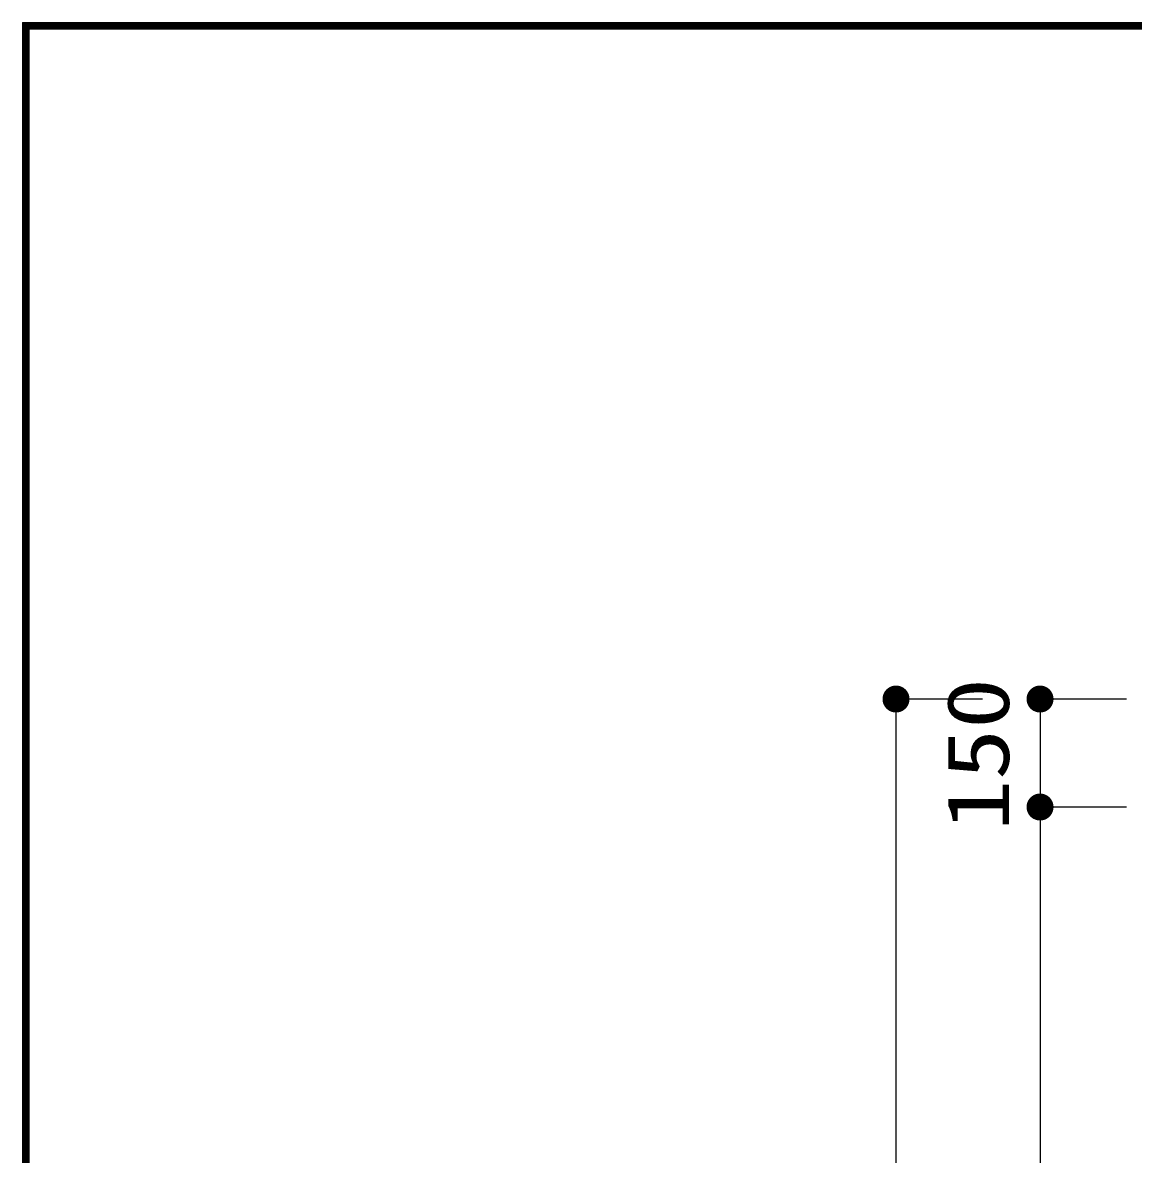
# Model space of a CAD drawing. Units: millimetres, scale not verified. Extents: x -8093 to 8093, y -5792 to 5792.
# Drawn here: x -8093 to -6551, y 4221 to 5792 of the extents above; entities that cross this region are included whole.
import ezdxf
from ezdxf.enums import TextEntityAlignment as Align

# ---------------------------------------------------------------- set-up
doc = ezdxf.new("R2010")
doc.units = ezdxf.units.MM
doc.header["$LTSCALE"] = 30
doc.layers.add('0-0_Axis_waku', color=7, linetype='Continuous', lineweight=25)
doc.layers.add('0-4_00クル-フ-6寸法', color=132, linetype='Continuous', lineweight=25)
doc.styles.add('ＭＳ ゴシック', font='')
doc.styles.get('ＭＳ ゴシック').set_extended_font_data('MS Gothic')

msp = doc.modelspace()

# ---------------------------------------------------------------- linework, layer by layer
at = {"layer": '0-0_Axis_waku'}
for p, q in [((-8093.4, 5792.4), (8093.4, 5792.4)), ((-8093.4, 5792.4), (-8093.4, -5792.4)), ((-8092.8, 5791.8), (8092.8, 5791.8)), ((-8092.8, 5791.8), (-8092.8, -5791.8)), ((-8092.2, 5791.2), (8092.2, 5791.2)), ((-8092.2, 5791.2), (-8092.2, -5791.2)), ((-8091.6, 5790.6), (8091.6, 5790.6)), ((-8091.6, 5790.6), (-8091.6, -5790.6)), ((-8091, 5790), (8091, 5790)), ((-8091, 5790), (-8091, -5790)), ((-8090.4, 5789.4), (8090.4, 5789.4)), ((-8090.4, 5789.4), (-8090.4, -5789.4)), ((-8089.8, 5788.8), (8089.8, 5788.8)), ((-8089.8, 5788.8), (-8089.8, -5788.8)), ((-8089.2, 5788.2), (8089.2, 5788.2)), ((-8089.2, 5788.2), (-8089.2, -5788.2)), ((-8088.6, 5787.6), (8088.6, 5787.6)), ((-8088.6, 5787.6), (-8088.6, -5787.6)), ((-8088, 5787), (8088, 5787)), ((-8088, 5787), (-8088, -5787)), ((-8087.4, 5786.4), (8087.4, 5786.4)), ((-8087.4, 5786.4), (-8087.4, -5786.4)), ((-8086.8, 5785.8), (8086.8, 5785.8)), ((-8086.8, 5785.8), (-8086.8, -5785.8)), ((-8086.2, 5785.2), (8086.2, 5785.2)), ((-8086.2, 5785.2), (-8086.2, -5785.2)), ((-8085.6, 5784.6), (8085.6, 5784.6)), ((-8085.6, 5784.6), (-8085.6, -5784.6)), ((-8085, 5784), (8085, 5784)), ((-8085, 5784), (-8085, -5784))]:
    msp.add_line(p, q, dxfattribs=at)
at = {"layer": '0-4_00クル-フ-6寸法', "color": 4}
for p, q in [((-6760.6, 4852.94), (-6880.6, 4852.94)), ((-6880.6, 2932.94), (-6880.6, 4852.94)), ((-6560.6, 4852.94), (-6680.6, 4852.94)), ((-6680.6, 4852.94), (-6680.6, 4702.94)), ((-6560.6, 4702.94), (-6680.6, 4702.94)), ((-6560.6, 4702.94), (-6680.6, 4702.94)), ((-6680.6, 4702.94), (-6680.6, 3082.94))]:
    msp.add_line(p, q, dxfattribs=at)
at = {"layer": '0-4_00クル-フ-6寸法'}
for points in [[(-6880.6, 4852.94), (-6899.01, 4856.46), (-6898.43, 4858.74)], [(-6880.6, 4852.94), (-6898.43, 4858.74), (-6897.56, 4860.93)], [(-6880.6, 4852.94), (-6897.56, 4860.93), (-6896.43, 4862.99)], [(-6880.6, 4852.94), (-6896.43, 4862.99), (-6895.04, 4864.89)], [(-6880.6, 4852.94), (-6895.04, 4864.89), (-6893.43, 4866.61)], [(-6880.6, 4852.94), (-6893.43, 4866.61), (-6891.62, 4868.11)], [(-6880.6, 4852.94), (-6891.62, 4868.11), (-6889.63, 4869.37)], [(-6880.6, 4852.94), (-6889.63, 4869.37), (-6887.5, 4870.38)], [(-6880.6, 4852.94), (-6887.5, 4870.38), (-6885.26, 4871.1)], [(-6880.6, 4852.94), (-6885.26, 4871.1), (-6882.95, 4871.55)], [(-6880.6, 4852.94), (-6882.95, 4871.55), (-6880.6, 4871.69)], [(-6880.6, 4852.94), (-6880.6, 4871.69), (-6878.25, 4871.55)], [(-6880.6, 4852.94), (-6878.25, 4871.55), (-6875.93, 4871.1)], [(-6880.6, 4852.94), (-6875.93, 4871.1), (-6873.69, 4870.38)], [(-6880.6, 4852.94), (-6873.69, 4870.38), (-6871.56, 4869.37)], [(-6880.6, 4852.94), (-6871.56, 4869.37), (-6869.57, 4868.11)], [(-6880.6, 4852.94), (-6869.57, 4868.11), (-6867.76, 4866.61)], [(-6880.6, 4852.94), (-6867.76, 4866.61), (-6866.15, 4864.89)], [(-6880.6, 4852.94), (-6866.15, 4864.89), (-6864.76, 4862.99)], [(-6880.6, 4852.94), (-6864.76, 4862.99), (-6863.63, 4860.93)], [(-6880.6, 4852.94), (-6863.63, 4860.93), (-6862.76, 4858.74)], [(-6880.6, 4852.94), (-6862.76, 4858.74), (-6862.18, 4856.46)], [(-6680.6, 4852.94), (-6699.01, 4856.46), (-6698.43, 4858.74)], [(-6680.6, 4852.94), (-6698.43, 4858.74), (-6697.56, 4860.93)], [(-6680.6, 4852.94), (-6697.56, 4860.93), (-6696.43, 4862.99)], [(-6680.6, 4852.94), (-6696.43, 4862.99), (-6695.04, 4864.89)], [(-6680.6, 4852.94), (-6695.04, 4864.89), (-6693.43, 4866.61)], [(-6680.6, 4852.94), (-6693.43, 4866.61), (-6691.62, 4868.11)], [(-6680.6, 4852.94), (-6691.62, 4868.11), (-6689.63, 4869.37)], [(-6680.6, 4852.94), (-6689.63, 4869.37), (-6687.5, 4870.38)], [(-6680.6, 4852.94), (-6687.5, 4870.38), (-6685.26, 4871.1)], [(-6680.6, 4852.94), (-6685.26, 4871.1), (-6682.95, 4871.55)], [(-6680.6, 4852.94), (-6682.95, 4871.55), (-6680.6, 4871.69)], [(-6680.6, 4852.94), (-6680.6, 4871.69), (-6678.25, 4871.55)], [(-6680.6, 4852.94), (-6678.25, 4871.55), (-6675.93, 4871.1)], [(-6680.6, 4852.94), (-6675.93, 4871.1), (-6673.69, 4870.38)], [(-6680.6, 4852.94), (-6673.69, 4870.38), (-6671.56, 4869.37)], [(-6680.6, 4852.94), (-6671.56, 4869.37), (-6669.57, 4868.11)], [(-6680.6, 4852.94), (-6669.57, 4868.11), (-6667.76, 4866.61)], [(-6680.6, 4852.94), (-6667.76, 4866.61), (-6666.15, 4864.89)], [(-6680.6, 4852.94), (-6666.15, 4864.89), (-6664.76, 4862.99)], [(-6680.6, 4852.94), (-6664.76, 4862.99), (-6663.63, 4860.93)], [(-6680.6, 4852.94), (-6663.63, 4860.93), (-6662.76, 4858.74)], [(-6680.6, 4852.94), (-6662.76, 4858.74), (-6662.18, 4856.46)], [(-6880.6, 4852.94), (-6899.31, 4854.12), (-6899.01, 4856.46)], [(-6880.6, 4852.94), (-6899.31, 4851.77), (-6899.31, 4854.12)], [(-6880.6, 4852.94), (-6899.01, 4849.43), (-6899.31, 4851.77)], [(-6880.6, 4852.94), (-6898.43, 4847.15), (-6899.01, 4849.43)], [(-6880.6, 4852.94), (-6897.56, 4844.96), (-6898.43, 4847.15)], [(-6880.6, 4852.94), (-6896.43, 4842.9), (-6897.56, 4844.96)], [(-6880.6, 4852.94), (-6895.04, 4840.99), (-6896.43, 4842.9)], [(-6880.6, 4852.94), (-6893.43, 4839.28), (-6895.04, 4840.99)], [(-6880.6, 4852.94), (-6891.62, 4837.77), (-6893.43, 4839.28)], [(-6880.6, 4852.94), (-6889.63, 4836.51), (-6891.62, 4837.77)], [(-6880.6, 4852.94), (-6887.5, 4835.51), (-6889.63, 4836.51)], [(-6880.6, 4852.94), (-6885.26, 4834.78), (-6887.5, 4835.51)], [(-6880.6, 4852.94), (-6882.95, 4834.34), (-6885.26, 4834.78)], [(-6880.6, 4852.94), (-6880.6, 4834.19), (-6882.95, 4834.34)], [(-6880.6, 4852.94), (-6862.18, 4856.46), (-6861.88, 4854.12)], [(-6880.6, 4852.94), (-6861.88, 4854.12), (-6861.88, 4851.77)], [(-6880.6, 4852.94), (-6878.25, 4834.34), (-6880.6, 4834.19)], [(-6880.6, 4852.94), (-6875.93, 4834.78), (-6878.25, 4834.34)], [(-6880.6, 4852.94), (-6873.69, 4835.51), (-6875.93, 4834.78)], [(-6880.6, 4852.94), (-6871.56, 4836.51), (-6873.69, 4835.51)], [(-6880.6, 4852.94), (-6869.57, 4837.77), (-6871.56, 4836.51)], [(-6880.6, 4852.94), (-6867.76, 4839.28), (-6869.57, 4837.77)], [(-6880.6, 4852.94), (-6866.15, 4840.99), (-6867.76, 4839.28)], [(-6880.6, 4852.94), (-6864.76, 4842.9), (-6866.15, 4840.99)], [(-6880.6, 4852.94), (-6863.63, 4844.96), (-6864.76, 4842.9)], [(-6880.6, 4852.94), (-6862.76, 4847.15), (-6863.63, 4844.96)], [(-6880.6, 4852.94), (-6862.18, 4849.43), (-6862.76, 4847.15)], [(-6880.6, 4852.94), (-6861.88, 4851.77), (-6862.18, 4849.43)], [(-6680.6, 4852.94), (-6699.31, 4854.12), (-6699.01, 4856.46)], [(-6680.6, 4852.94), (-6699.31, 4851.77), (-6699.31, 4854.12)], [(-6680.6, 4852.94), (-6699.01, 4849.43), (-6699.31, 4851.77)], [(-6680.6, 4852.94), (-6698.43, 4847.15), (-6699.01, 4849.43)], [(-6680.6, 4852.94), (-6697.56, 4844.96), (-6698.43, 4847.15)], [(-6680.6, 4852.94), (-6696.43, 4842.9), (-6697.56, 4844.96)], [(-6680.6, 4852.94), (-6695.04, 4840.99), (-6696.43, 4842.9)], [(-6680.6, 4852.94), (-6693.43, 4839.28), (-6695.04, 4840.99)], [(-6680.6, 4852.94), (-6691.62, 4837.77), (-6693.43, 4839.28)], [(-6680.6, 4852.94), (-6689.63, 4836.51), (-6691.62, 4837.77)], [(-6680.6, 4852.94), (-6687.5, 4835.51), (-6689.63, 4836.51)], [(-6680.6, 4852.94), (-6685.26, 4834.78), (-6687.5, 4835.51)], [(-6680.6, 4852.94), (-6682.95, 4834.34), (-6685.26, 4834.78)], [(-6680.6, 4852.94), (-6680.6, 4834.19), (-6682.95, 4834.34)], [(-6680.6, 4852.94), (-6662.18, 4856.46), (-6661.88, 4854.12)], [(-6680.6, 4852.94), (-6661.88, 4854.12), (-6661.88, 4851.77)], [(-6680.6, 4852.94), (-6678.25, 4834.34), (-6680.6, 4834.19)], [(-6680.6, 4852.94), (-6675.93, 4834.78), (-6678.25, 4834.34)], [(-6680.6, 4852.94), (-6673.69, 4835.51), (-6675.93, 4834.78)], [(-6680.6, 4852.94), (-6671.56, 4836.51), (-6673.69, 4835.51)], [(-6680.6, 4852.94), (-6669.57, 4837.77), (-6671.56, 4836.51)], [(-6680.6, 4852.94), (-6667.76, 4839.28), (-6669.57, 4837.77)], [(-6680.6, 4852.94), (-6666.15, 4840.99), (-6667.76, 4839.28)], [(-6680.6, 4852.94), (-6664.76, 4842.9), (-6666.15, 4840.99)], [(-6680.6, 4852.94), (-6663.63, 4844.96), (-6664.76, 4842.9)], [(-6680.6, 4852.94), (-6662.76, 4847.15), (-6663.63, 4844.96)], [(-6680.6, 4852.94), (-6662.18, 4849.43), (-6662.76, 4847.15)], [(-6680.6, 4852.94), (-6661.88, 4851.77), (-6662.18, 4849.43)], [(-6680.6, 4702.94), (-6695.04, 4714.89), (-6693.43, 4716.61)], [(-6680.6, 4702.94), (-6695.04, 4714.89), (-6693.43, 4716.61)], [(-6680.6, 4702.94), (-6693.43, 4716.61), (-6691.62, 4718.11)], [(-6680.6, 4702.94), (-6693.43, 4716.61), (-6691.62, 4718.11)], [(-6680.6, 4702.94), (-6691.62, 4718.11), (-6689.63, 4719.37)], [(-6680.6, 4702.94), (-6691.62, 4718.11), (-6689.63, 4719.37)], [(-6680.6, 4702.94), (-6689.63, 4719.37), (-6687.5, 4720.38)], [(-6680.6, 4702.94), (-6689.63, 4719.37), (-6687.5, 4720.38)], [(-6680.6, 4702.94), (-6687.5, 4720.38), (-6685.26, 4721.1)], [(-6680.6, 4702.94), (-6687.5, 4720.38), (-6685.26, 4721.1)], [(-6680.6, 4702.94), (-6685.26, 4721.1), (-6682.95, 4721.55)], [(-6680.6, 4702.94), (-6685.26, 4721.1), (-6682.95, 4721.55)], [(-6680.6, 4702.94), (-6682.95, 4721.55), (-6680.6, 4721.69)], [(-6680.6, 4702.94), (-6682.95, 4721.55), (-6680.6, 4721.69)], [(-6680.6, 4702.94), (-6680.6, 4721.69), (-6678.25, 4721.55)], [(-6680.6, 4702.94), (-6680.6, 4721.69), (-6678.25, 4721.55)], [(-6680.6, 4702.94), (-6678.25, 4721.55), (-6675.93, 4721.1)], [(-6680.6, 4702.94), (-6678.25, 4721.55), (-6675.93, 4721.1)], [(-6680.6, 4702.94), (-6675.93, 4721.1), (-6673.69, 4720.38)], [(-6680.6, 4702.94), (-6675.93, 4721.1), (-6673.69, 4720.38)], [(-6680.6, 4702.94), (-6673.69, 4720.38), (-6671.56, 4719.37)], [(-6680.6, 4702.94), (-6673.69, 4720.38), (-6671.56, 4719.37)], [(-6680.6, 4702.94), (-6671.56, 4719.37), (-6669.57, 4718.11)], [(-6680.6, 4702.94), (-6671.56, 4719.37), (-6669.57, 4718.11)], [(-6680.6, 4702.94), (-6669.57, 4718.11), (-6667.76, 4716.61)], [(-6680.6, 4702.94), (-6669.57, 4718.11), (-6667.76, 4716.61)], [(-6680.6, 4702.94), (-6667.76, 4716.61), (-6666.15, 4714.89)], [(-6680.6, 4702.94), (-6667.76, 4716.61), (-6666.15, 4714.89)], [(-6680.6, 4702.94), (-6699.31, 4704.12), (-6699.01, 4706.46)], [(-6680.6, 4702.94), (-6699.31, 4704.12), (-6699.01, 4706.46)], [(-6680.6, 4702.94), (-6699.31, 4701.77), (-6699.31, 4704.12)], [(-6680.6, 4702.94), (-6699.31, 4701.77), (-6699.31, 4704.12)], [(-6680.6, 4702.94), (-6699.01, 4699.43), (-6699.31, 4701.77)], [(-6680.6, 4702.94), (-6699.01, 4699.43), (-6699.31, 4701.77)], [(-6680.6, 4702.94), (-6699.01, 4706.46), (-6698.43, 4708.74)], [(-6680.6, 4702.94), (-6699.01, 4706.46), (-6698.43, 4708.74)], [(-6680.6, 4702.94), (-6698.43, 4697.15), (-6699.01, 4699.43)], [(-6680.6, 4702.94), (-6698.43, 4697.15), (-6699.01, 4699.43)], [(-6680.6, 4702.94), (-6698.43, 4708.74), (-6697.56, 4710.93)], [(-6680.6, 4702.94), (-6698.43, 4708.74), (-6697.56, 4710.93)], [(-6680.6, 4702.94), (-6697.56, 4694.96), (-6698.43, 4697.15)], [(-6680.6, 4702.94), (-6697.56, 4694.96), (-6698.43, 4697.15)], [(-6680.6, 4702.94), (-6697.56, 4710.93), (-6696.43, 4712.99)], [(-6680.6, 4702.94), (-6697.56, 4710.93), (-6696.43, 4712.99)], [(-6680.6, 4702.94), (-6696.43, 4692.9), (-6697.56, 4694.96)], [(-6680.6, 4702.94), (-6696.43, 4692.9), (-6697.56, 4694.96)], [(-6680.6, 4702.94), (-6696.43, 4712.99), (-6695.04, 4714.89)], [(-6680.6, 4702.94), (-6696.43, 4712.99), (-6695.04, 4714.89)], [(-6680.6, 4702.94), (-6695.04, 4690.99), (-6696.43, 4692.9)], [(-6680.6, 4702.94), (-6695.04, 4690.99), (-6696.43, 4692.9)], [(-6680.6, 4702.94), (-6693.43, 4689.28), (-6695.04, 4690.99)], [(-6680.6, 4702.94), (-6693.43, 4689.28), (-6695.04, 4690.99)], [(-6680.6, 4702.94), (-6691.62, 4687.77), (-6693.43, 4689.28)], [(-6680.6, 4702.94), (-6691.62, 4687.77), (-6693.43, 4689.28)], [(-6680.6, 4702.94), (-6689.63, 4686.51), (-6691.62, 4687.77)], [(-6680.6, 4702.94), (-6689.63, 4686.51), (-6691.62, 4687.77)], [(-6680.6, 4702.94), (-6687.5, 4685.51), (-6689.63, 4686.51)], [(-6680.6, 4702.94), (-6687.5, 4685.51), (-6689.63, 4686.51)], [(-6680.6, 4702.94), (-6685.26, 4684.78), (-6687.5, 4685.51)], [(-6680.6, 4702.94), (-6685.26, 4684.78), (-6687.5, 4685.51)], [(-6680.6, 4702.94), (-6682.95, 4684.34), (-6685.26, 4684.78)], [(-6680.6, 4702.94), (-6682.95, 4684.34), (-6685.26, 4684.78)], [(-6680.6, 4702.94), (-6680.6, 4684.19), (-6682.95, 4684.34)], [(-6680.6, 4702.94), (-6680.6, 4684.19), (-6682.95, 4684.34)], [(-6680.6, 4702.94), (-6666.15, 4714.89), (-6664.76, 4712.99)], [(-6680.6, 4702.94), (-6666.15, 4714.89), (-6664.76, 4712.99)], [(-6680.6, 4702.94), (-6664.76, 4712.99), (-6663.63, 4710.93)], [(-6680.6, 4702.94), (-6664.76, 4712.99), (-6663.63, 4710.93)], [(-6680.6, 4702.94), (-6663.63, 4710.93), (-6662.76, 4708.74)], [(-6680.6, 4702.94), (-6663.63, 4710.93), (-6662.76, 4708.74)], [(-6680.6, 4702.94), (-6662.76, 4708.74), (-6662.18, 4706.46)], [(-6680.6, 4702.94), (-6662.76, 4708.74), (-6662.18, 4706.46)], [(-6680.6, 4702.94), (-6662.18, 4706.46), (-6661.88, 4704.12)], [(-6680.6, 4702.94), (-6662.18, 4706.46), (-6661.88, 4704.12)], [(-6680.6, 4702.94), (-6661.88, 4704.12), (-6661.88, 4701.77)], [(-6680.6, 4702.94), (-6661.88, 4704.12), (-6661.88, 4701.77)], [(-6680.6, 4702.94), (-6678.25, 4684.34), (-6680.6, 4684.19)], [(-6680.6, 4702.94), (-6675.93, 4684.78), (-6678.25, 4684.34)], [(-6680.6, 4702.94), (-6673.69, 4685.51), (-6675.93, 4684.78)], [(-6680.6, 4702.94), (-6671.56, 4686.51), (-6673.69, 4685.51)], [(-6680.6, 4702.94), (-6669.57, 4687.77), (-6671.56, 4686.51)], [(-6680.6, 4702.94), (-6667.76, 4689.28), (-6669.57, 4687.77)], [(-6680.6, 4702.94), (-6666.15, 4690.99), (-6667.76, 4689.28)], [(-6680.6, 4702.94), (-6664.76, 4692.9), (-6666.15, 4690.99)], [(-6680.6, 4702.94), (-6663.63, 4694.96), (-6664.76, 4692.9)], [(-6680.6, 4702.94), (-6662.76, 4697.15), (-6663.63, 4694.96)], [(-6680.6, 4702.94), (-6662.18, 4699.43), (-6662.76, 4697.15)], [(-6680.6, 4702.94), (-6661.88, 4701.77), (-6662.18, 4699.43)], [(-6680.6, 4702.94), (-6678.25, 4684.34), (-6680.6, 4684.19)], [(-6680.6, 4702.94), (-6675.93, 4684.78), (-6678.25, 4684.34)], [(-6680.6, 4702.94), (-6673.69, 4685.51), (-6675.93, 4684.78)], [(-6680.6, 4702.94), (-6671.56, 4686.51), (-6673.69, 4685.51)], [(-6680.6, 4702.94), (-6669.57, 4687.77), (-6671.56, 4686.51)], [(-6680.6, 4702.94), (-6667.76, 4689.28), (-6669.57, 4687.77)], [(-6680.6, 4702.94), (-6666.15, 4690.99), (-6667.76, 4689.28)], [(-6680.6, 4702.94), (-6664.76, 4692.9), (-6666.15, 4690.99)], [(-6680.6, 4702.94), (-6663.63, 4694.96), (-6664.76, 4692.9)], [(-6680.6, 4702.94), (-6662.76, 4697.15), (-6663.63, 4694.96)], [(-6680.6, 4702.94), (-6662.18, 4699.43), (-6662.76, 4697.15)], [(-6680.6, 4702.94), (-6661.88, 4701.77), (-6662.18, 4699.43)]]:
    msp.add_solid(points, dxfattribs=at)

# ---------------------------------------------------------------- texts
at = {"layer": '0-4_00クル-フ-6寸法', "color": 3, "style": 'ＭＳ ゴシック', "width": 1.2}
msp.add_text('150', height=86.66, rotation=90, dxfattribs=at).set_placement((-6697.69, 4669.94), align=Align.BOTTOM_LEFT)

doc.saveas('drawing.dxf')
